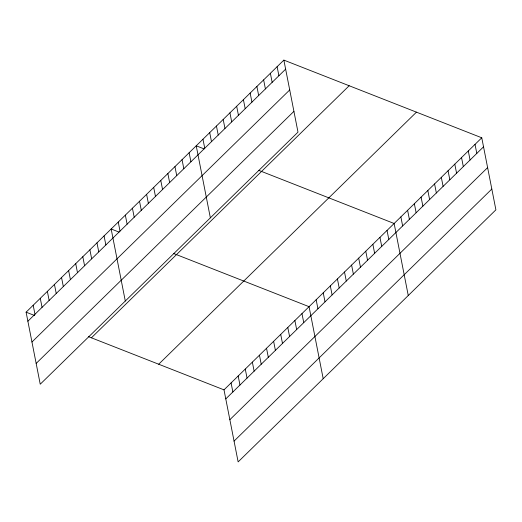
<?xml version="1.0" encoding="UTF-8"?>
<svg xmlns="http://www.w3.org/2000/svg" width="522" height="522" viewBox="0 0 522 522"><rect width="100%" height="100%" fill="white"/><g stroke="black" fill="none" stroke-linecap="round" stroke-linejoin="round"><path stroke-width="0.78" d="M283.864 60.108L297.997 132.144L40.233 384.212L26.1 312.176L283.864 60.108L481.767 137.788L495.9 209.824L238.136 461.892L224.003 389.856L481.767 137.788M27.875 321.219L285.638 69.145M31.953 342.008L289.717 89.934M36.155 363.423L293.919 111.356M91.409 337.812L349.172 85.739M158.695 364.226L416.458 112.152M225.778 398.893L483.542 146.826M229.856 419.688L487.62 167.614M234.058 441.103L491.822 189.036M204.115 148.907L196.226 145.808L210.359 217.85M258.664 170.316L394.13 223.488L408.263 295.524M119.055 232.094L111.16 228.995L125.293 301.031M173.598 253.503L309.063 306.675L323.196 378.711M26.1 312.176L34.713 315.556M88.538 336.683L224.003 389.856M475.027 144.379L476.801 153.416M468.286 150.969L470.054 160.013M461.539 157.566L463.314 166.603M454.799 164.156L456.574 173.193M448.059 170.746L449.833 179.79M441.318 177.343L443.093 186.38M434.578 183.933L436.353 192.977M427.838 190.53L429.606 199.567M421.091 197.12L422.866 206.157M414.351 203.71L416.125 212.754M407.61 210.307L409.385 219.344M400.87 216.898L402.645 225.935M387.037 230.424L388.812 239.461M379.951 237.353L381.726 246.391M372.865 244.283L374.633 253.327M365.772 251.219L367.547 260.256M358.686 258.149L360.461 267.192M351.6 265.085L353.368 274.122M344.507 272.014L346.282 281.051M337.421 278.944L339.196 287.987M330.328 285.88L332.103 294.917M323.242 292.809L325.017 301.846M277.123 66.699L278.898 75.736M316.156 299.739L317.931 308.783M270.383 73.295L272.151 82.332M263.636 79.886L265.411 88.923M301.977 313.605L303.752 322.642M256.896 86.476L258.671 95.519M294.891 320.541L296.659 329.578M250.155 93.073L251.93 102.11M243.415 99.663L245.19 108.7M287.798 327.47L289.573 336.507M236.675 106.253L238.443 115.297M280.712 334.4L282.487 343.443M229.934 112.85L231.703 121.887M273.626 341.336L275.394 350.373M223.188 119.44L224.962 128.477M266.533 348.265L268.308 357.302M216.447 126.03L218.222 135.074M259.447 355.195L261.222 364.239M209.707 132.627L211.482 141.664M252.354 362.131L254.129 371.168M202.967 139.217L204.741 148.255M245.268 369.061L247.043 378.098M238.182 375.99L239.957 385.034M189.134 152.744L190.908 161.781M231.089 382.926L232.864 391.963M182.047 159.673L183.822 168.717M174.961 166.609L176.73 175.646M167.869 173.539L169.643 182.576M160.783 180.468L162.557 189.512M153.69 187.405L155.465 196.442M146.604 194.334L148.379 203.371M139.518 201.264L141.292 210.307M132.425 208.2L134.2 217.237M125.339 215.129L127.114 224.166M118.253 222.065L120.021 231.102M104.074 235.924L105.849 244.968M96.988 242.86L98.756 251.898M89.895 249.79L91.67 258.827M82.809 256.72L84.584 265.763M75.723 263.656L77.491 272.693M68.63 270.585L70.405 279.622M61.544 277.515L63.319 286.558M54.451 284.451L56.226 293.488M47.365 291.38L49.14 300.418M40.279 298.316L42.054 307.354M33.186 305.246L34.961 314.283"/></g></svg>
